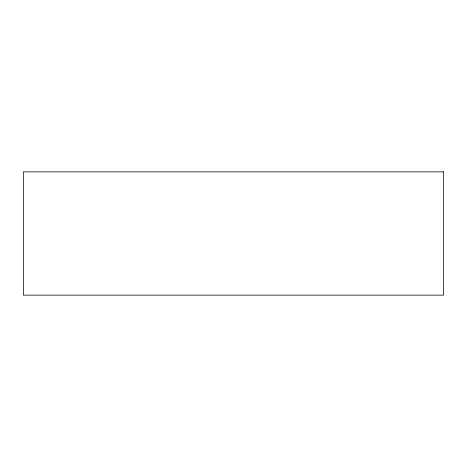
<?xml version="1.0" encoding="UTF-8"?>
<svg xmlns="http://www.w3.org/2000/svg" width="467" height="467" viewBox="0 0 467 467"><rect width="100%" height="100%" fill="white"/><g stroke="black" fill="none" stroke-linecap="round" stroke-linejoin="round"><path stroke-width="0.7" d="M443.65 171.856L23.35 171.856L23.35 295.144L443.65 295.144L443.65 171.856"/></g></svg>
